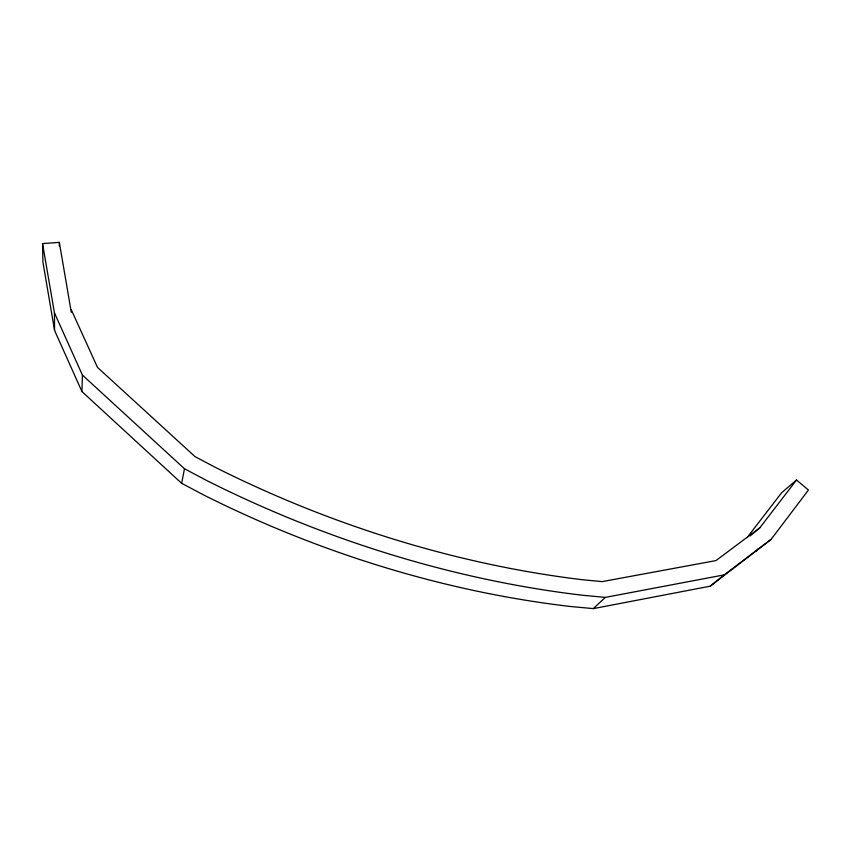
<?xml version="1.0" encoding="UTF-8"?>
<svg xmlns="http://www.w3.org/2000/svg" width="851" height="851" viewBox="0 0 851 851"><rect width="100%" height="100%" fill="white"/><g stroke="black" fill="none" stroke-linecap="round" stroke-linejoin="round"><path stroke-width="1.28" d="M71.282 312.328L59.336 242.386L42.55 243.577L42.944 262.225L54.57 330.433L81.93 391.556L181.646 483.315L203.495 494.888A783.856 532.045 24.4 0 0 570.819 606.529L593.317 608.614L710.191 586.19L771.155 539.332L808.45 490.006L796.515 480.007L781.739 492.644L746.955 537.768M81.93 391.556L82.419 375.089L54.443 312.87L42.55 243.577M181.646 483.315L184.465 468.741L82.419 375.089M756.454 551.129L758.06 549.012M750.146 535.875L759.773 527.865L796.515 480.007M593.317 608.614L605.263 597.402L724.254 574.861L771.155 539.332M710.191 586.19L724.254 574.861M759.773 527.865L715.957 560.596L602.104 581.627L581.776 579.648A783.984 525.439 24.4 0 1 214.771 467.071L195.007 456.604L97.514 367.419L71.314 309.817M605.263 597.402L582.297 595.221A798.015 535.619 24.4 0 1 206.825 480.592L184.465 468.741M54.443 312.87L54.57 330.433M59.336 242.386L59.347 246.375"/></g></svg>
